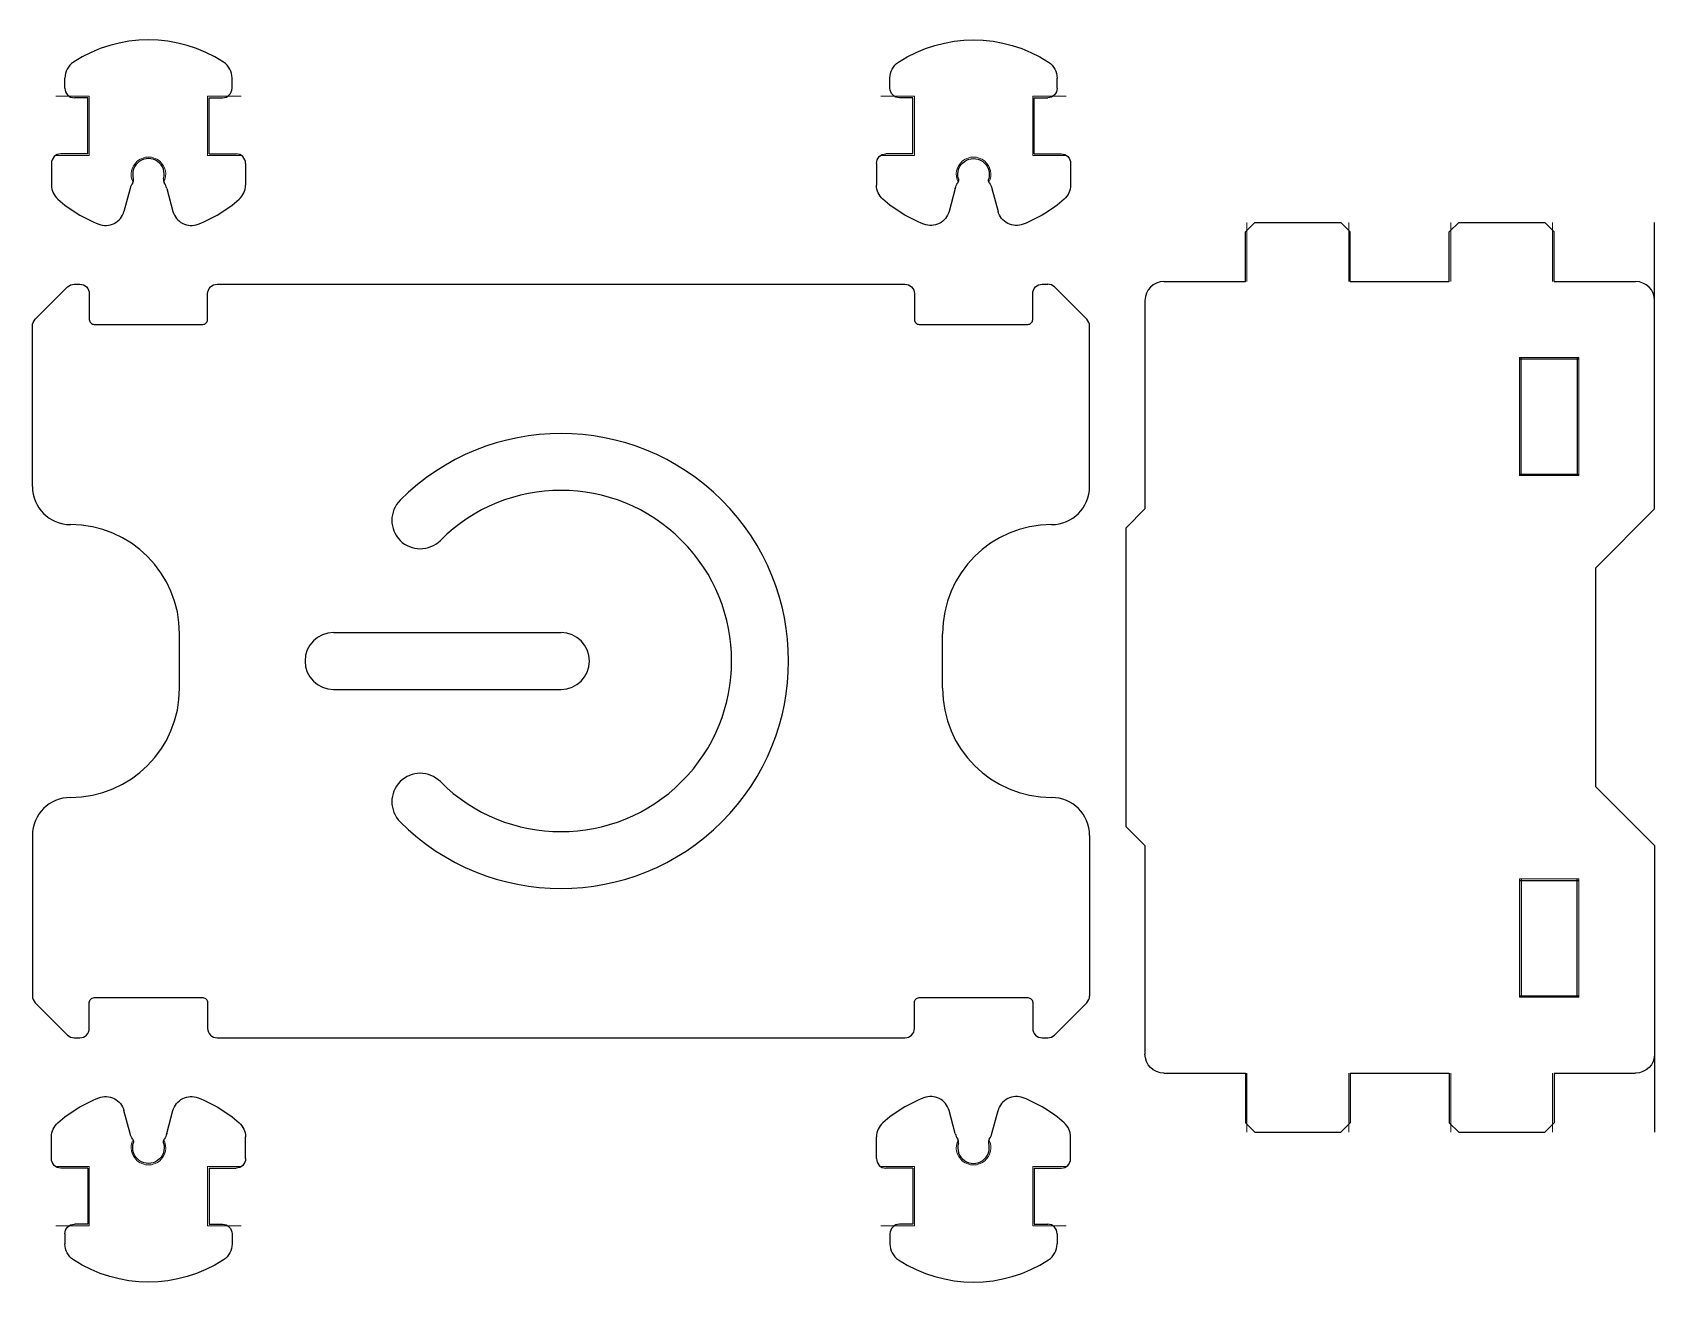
# Model space of a CAD drawing. Header units: inches. Extents: x 29.7 to 74.6, y -5.7 to 19.4.
# Drawn here: x 30.56 to 35.9, y 12.68 to 16.82 of the extents above; entities that cross this region are included whole.
import ezdxf

# ---------------------------------------------------------------- set-up
doc = ezdxf.new("R2010")
doc.units = ezdxf.units.IN
doc.header["$MEASUREMENT"] = 0
doc.layers.add('CUT', color=1, linetype='Continuous')
doc.layers.add('NOPLOT', color=40, linetype='Continuous', lineweight=5)

# ---------------------------------------------------------------- blocks, each defined once
blk = doc.blocks.new('TabHole2')
for p, q in [((-0.195, 0.0925), (0.195, 0.0925)), ((-0.19, 0.0975), (-0.19, -0.0975)), ((0.19, 0.0975), (0.19, -0.0975)), ((0.195, -0.0925), (-0.195, -0.0925))]:
    blk.add_line(p, q)
at = {"layer": 'NOPLOT'}
for p, q in [((-0.195, 0.0975), (0.195, 0.0975)), ((-0.195, 0.0975), (-0.195, -0.0975)), ((0.195, 0.0975), (0.195, -0.0975)), ((0.195, -0.0975), (-0.195, -0.0975))]:
    blk.add_line(p, q, dxfattribs=at)
blk = doc.blocks.new('TabHole')
blk.add_blockref('TabHole2', (0, 0))
blk = doc.blocks.new('FootCurve')
for p, q in [((-1.14, 0.195), (-0.945, 0)), ((-0.945, 0), (0, 0))]:
    blk.add_line(p, q)
blk = doc.blocks.new('Serration_2')
for p, q in [((0, 1.6175), (0, 1.349)), ((0, 1.349), (0.16375, 1.349)), ((0.16375, 1.349), (0.195, 1.31775)), ((0.195, 1.31775), (0.195, 1.03425)), ((0.16375, 1.003), (0.195, 1.03425)), ((0, 1.003), (0, 0.677)), ((0, 1.003), (0.16375, 1.003)), ((0, 0.677), (0.16375, 0.677)), ((0.16375, 0.677), (0.195, 0.64575)), ((0.195, 0.64575), (0.195, 0.36225)), ((0, 0.331), (0, 0.0625)), ((0, 0.331), (0.16375, 0.331)), ((0.16375, 0.331), (0.195, 0.36225))]:
    blk.add_line(p, q)
for centre, start, end in [((-0.0625, 1.6175), 0, 90), ((-0.0625, 0.0625), 270, 0)]:
    blk.add_arc(centre, 0.0625, start, end)
at = {"layer": 'NOPLOT'}
for p, q in [((0, 1.344), (0.195, 1.344)), ((0, 1.008), (0.195, 1.008)), ((0, 0.672), (0.195, 0.672)), ((0, 0.336), (0.195, 0.336))]:
    blk.add_line(p, q, dxfattribs=at)
blk = doc.blocks.new('Power_Front')
for p, q in [((-0.555, 1.485), (-0.4925, 1.5475)), ((-0.4925, 1.5475), (0.4925, 1.5475)), ((0.4925, 1.5475), (0.555, 1.485)), ((-0.555, 1.485), (-1.2425, 1.485)), ((1.2425, 1.485), (0.555, 1.485)), ((0.36, 0), (-0.36, 0))]:
    blk.add_line(p, q)
at = {"xscale": -1}
for name, p in [('Serration_2', (-1.305, -0.195)), ('TabHole', (-0.86, 0.1525)), ('FootCurve', (-1.5, -0.195))]:
    blk.add_blockref(name, p, dxfattribs=at)
for name, p in [('Serration_2', (1.305, -0.195)), ('TabHole', (0.86, 0.1525)), ('FootCurve', (1.5, -0.195))]:
    blk.add_blockref(name, p)
blk = doc.blocks.new('Power_lid')
for p, q in [((-0.09, -0.36), (0.09, -0.36)), ((-0.0938, -0.8675), (-0.0938, -1.6175)), ((0.0938, -0.8675), (0.0938, -1.6175)), ((-0.09, -2.875), (0.09, -2.875)), ((-1.2333, -3.2442), (-1.1267, -3.3508)), ((1.2333, -3.2442), (1.1267, -3.3508)), ((-0.575, -3.36), (-1.1046, -3.36)), ((0.575, -3.36), (1.1046, -3.36))]:
    blk.add_line(p, q)
for points in [[(-0.575, 0.125), (-1.1046, 0.125, 0.198912), (-1.1267, 0.1158), (-1.2333, 0.0092, 0.198912), (-1.2425, -0.0129), (-1.2425, -0.0312, 0.414214), (-1.2113, -0.0625), (-1.1256, -0.0625, -0.414214), (-1.11, -0.0781), (-1.11, -0.4369, -0.414214), (-1.1256, -0.4525), (-1.2113, -0.4525, 0.414214), (-1.2425, -0.4837), (-1.2425, -2.7513, 0.414214), (-1.2113, -2.7825), (-1.1256, -2.7825, -0.414214), (-1.11, -2.7981), (-1.11, -3.1569, -0.414214), (-1.1256, -3.1725), (-1.2113, -3.1725, 0.414214), (-1.2425, -3.2038), (-1.2425, -3.2221)], [(0.575, 0.125), (1.1046, 0.125, -0.198912), (1.1267, 0.1158), (1.2333, 0.0092, -0.198912), (1.2425, -0.0129), (1.2425, -0.0312, -0.414214), (1.2113, -0.0625), (1.1256, -0.0625, 0.414214), (1.11, -0.0781), (1.11, -0.4369, 0.414214), (1.1256, -0.4525), (1.2113, -0.4525, -0.414214), (1.2425, -0.4837), (1.2425, -2.7513, -0.414214), (1.2113, -2.7825), (1.1256, -2.7825, 0.414214), (1.11, -2.7981), (1.11, -3.1569, 0.414214), (1.1256, -3.1725), (1.2113, -3.1725, -0.414214), (1.2425, -3.2038), (1.2425, -3.2221)]]:
    blk.add_lwpolyline(points, format="xyb")
for centre, radius, start, end in [((-0.575, 0), 0.125, 0, 90), ((0.575, 0), 0.125, 90, 180), ((-0.09, 0), 0.36, 180, 270), ((0.09, 0), 0.36, 270, 0), ((0, -0.8675), 0.0938, 0, 180), ((-0.464, -1.1535), 0.0937, 315, 135), ((0.464, -1.1535), 0.0937, 45, 225), ((0, -1.6175), 0.75, 135, 45), ((0, -1.6175), 0.5625, 135, 45), ((0, -1.6175), 0.0937, 180, 0), ((-0.09, -3.235), 0.36, 90, 180), ((0.09, -3.235), 0.36, 0, 90), ((-1.2113, -3.2221), 0.0312, 180, 225), ((-0.575, -3.235), 0.125, 270, 0), ((0.575, -3.235), 0.125, 180, 270), ((1.2113, -3.2221), 0.0312, 315, 0), ((-1.1046, -3.3287), 0.0312, 225, 270), ((1.1046, -3.3287), 0.0312, 270, 315)]:
    blk.add_arc(centre, radius, start, end)
blk = doc.blocks.new('Latch')
for p, q in [((-0.2756, 0.0262), (-0.2756, 0.06)), ((0.2756, 0.0262), (0.2756, 0.06)), ((-0.2, -0.005), (-0.2444, -0.005)), ((-0.2, -0.19), (-0.2, -0.005)), ((0.2, -0.19), (0.2, -0.005)), ((0.2, -0.005), (0.2444, -0.005)), ((-0.2, -0.19), (-0.2888, -0.19)), ((0.2, -0.19), (0.2888, -0.19)), ((-0.32, -0.2213), (-0.32, -0.2929)), ((0.32, -0.2213), (0.32, -0.2929)), ((-0.0604, -0.3038), (-0.0807, -0.3798)), ((0.0604, -0.3038), (0.0807, -0.3798))]:
    blk.add_line(p, q)
for centre, radius, start, end in [((0, -0.2667), 0.4525, 56.8745, 123.1255), ((-0.2131, 0.06), 0.0625, 123.1255, 180), ((0.2131, 0.06), 0.0625, 0, 56.8745), ((-0.2444, 0.0262), 0.0312, 180, 270), ((0.2444, 0.0262), 0.0312, 270, 0), ((-0.2888, -0.2213), 0.0312, 90, 180), ((0, -0.2575), 0.052, 343.6762, 196.3238), ((0.2888, -0.2213), 0.0312, 0, 90), ((-0.2575, -0.2929), 0.0625, 180, 228.6806), ((0, -0.32), 0.0625, 146.1714, 165), ((-0.0649, -0.2765), 0.0156, 326.1714, 16.3238), ((0.0649, -0.2765), 0.0156, 163.6762, 213.8286), ((0, -0.32), 0.0625, 15, 33.8286), ((0.2575, -0.2929), 0.0625, 311.3194, 0), ((0, 0), 0.4525, 228.6806, 248.7914), ((0, 0), 0.4525, 291.2086, 311.3194), ((-0.1411, -0.3636), 0.0625, 248.7914, 345), ((0.1411, -0.3636), 0.0625, 195, 291.2086)]:
    blk.add_arc(centre, radius, start, end)
at = {"layer": 'NOPLOT'}
for p, q in [((-0.195, 0), (-0.3057, 0)), ((-0.195, -0.195), (-0.195, 0)), ((0.195, -0.195), (0.195, 0)), ((0.195, 0), (0.3057, 0)), ((-0.195, -0.195), (-0.3057, -0.195)), ((0.3057, -0.195), (0.195, -0.195))]:
    blk.add_line(p, q, dxfattribs=at)
blk.add_arc((0, -0.2575), 0.057, 332.8707, 207.1293, dxfattribs=at)

msp = doc.modelspace()

# ---------------------------------------------------------------- block references
at = {"layer": 'CUT'}
msp.add_blockref('Latch', (30.9379, 16.6106), dxfattribs=at)
at = {"layer": 'CUT', "xscale": -1}
msp.add_blockref('Latch', (33.6579, 16.6106), dxfattribs=at)
at = {"layer": 'CUT'}
for name, p, rotation in [('Power_Front', (35.708, 14.6947), 90), ('Power_lid', (30.6804, 14.7484), 90), ('Latch', (33.6579, 12.8863), 180)]:
    msp.add_blockref(name, p, dxfattribs=dict(at, rotation=rotation))
at = {"layer": 'CUT', "xscale": -1, "rotation": 180}
msp.add_blockref('Latch', (30.9379, 12.8863), dxfattribs=at)

doc.saveas('drawing.dxf')
